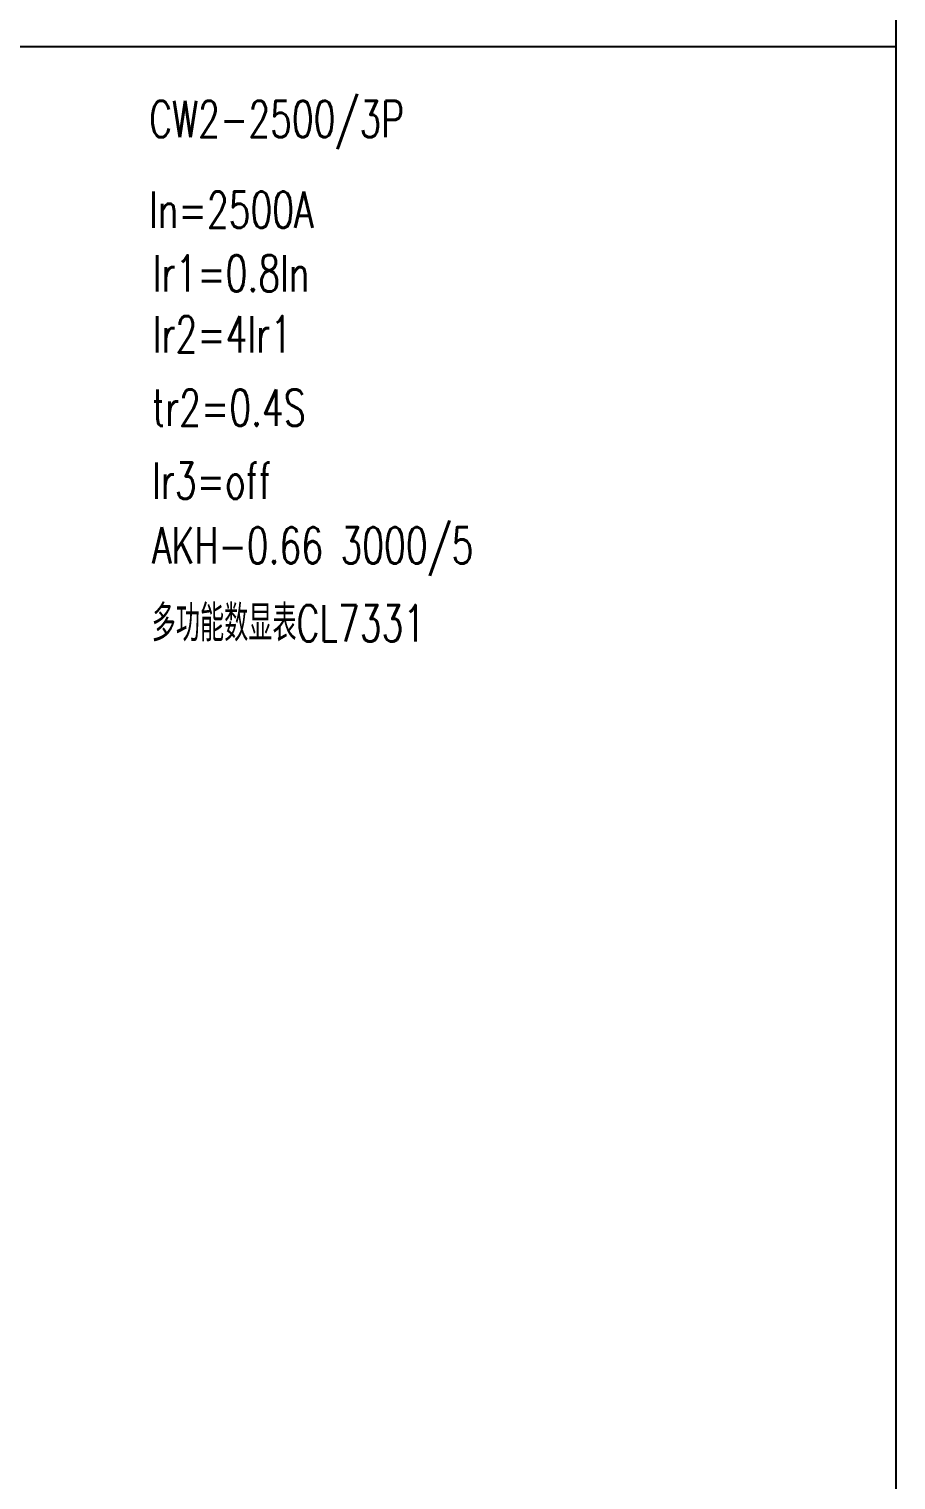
# Model space of a CAD drawing. Extents: x -336391 to 664021, y -458009 to -178412.
# Drawn here: x 519245 to 528413, y -426687 to -411342 of the extents above; entities that cross this region are included whole.
import ezdxf

# ---------------------------------------------------------------- set-up
doc = ezdxf.new("R2010")
doc.units = 0
doc.header["$LTSCALE"] = 1000
doc.header["$MEASUREMENT"] = 0
doc.layers.add('电气-文字', color=4, linetype='CONTINUOUS')
doc.styles.add('HZ', font='tjromans.shx', dxfattribs={"width": 0.75, "bigfont": 'tjhztxt.shx'})

msp = doc.modelspace()

# ---------------------------------------------------------------- linework, layer by layer
at = {"layer": '电气-文字'}
for p, q in [((528412.7, -382726), (528412.7, -438406)), ((499612.7, -411526), (528412.7, -411526))]:
    msp.add_line(p, q, dxfattribs=at)

# ---------------------------------------------------------------- texts
at = {"layer": '电气-文字', "style": 'HZ', "width": 0.7}
for s, p in [('CW2-2500/3P', (520515.9, -412485.8)), ('In=2500A', (520515.9, -413445.8)), ('Ir1=0.8In', (520552.5, -414117.5)), ('Ir2=4Ir1', (520552.5, -414761.5)), ('tr2=0.4S', (520545.6, -415538.5)), ('Ir3=off', (520545.6, -416310.6)), ('AKH-0.66 3000/5', (520545.6, -416995.7)), ('多功能数显表CL7331', (520542.4, -417818.3))]:
    msp.add_text(s, height=384, dxfattribs=at).set_placement(p)

doc.saveas('drawing.dxf')
